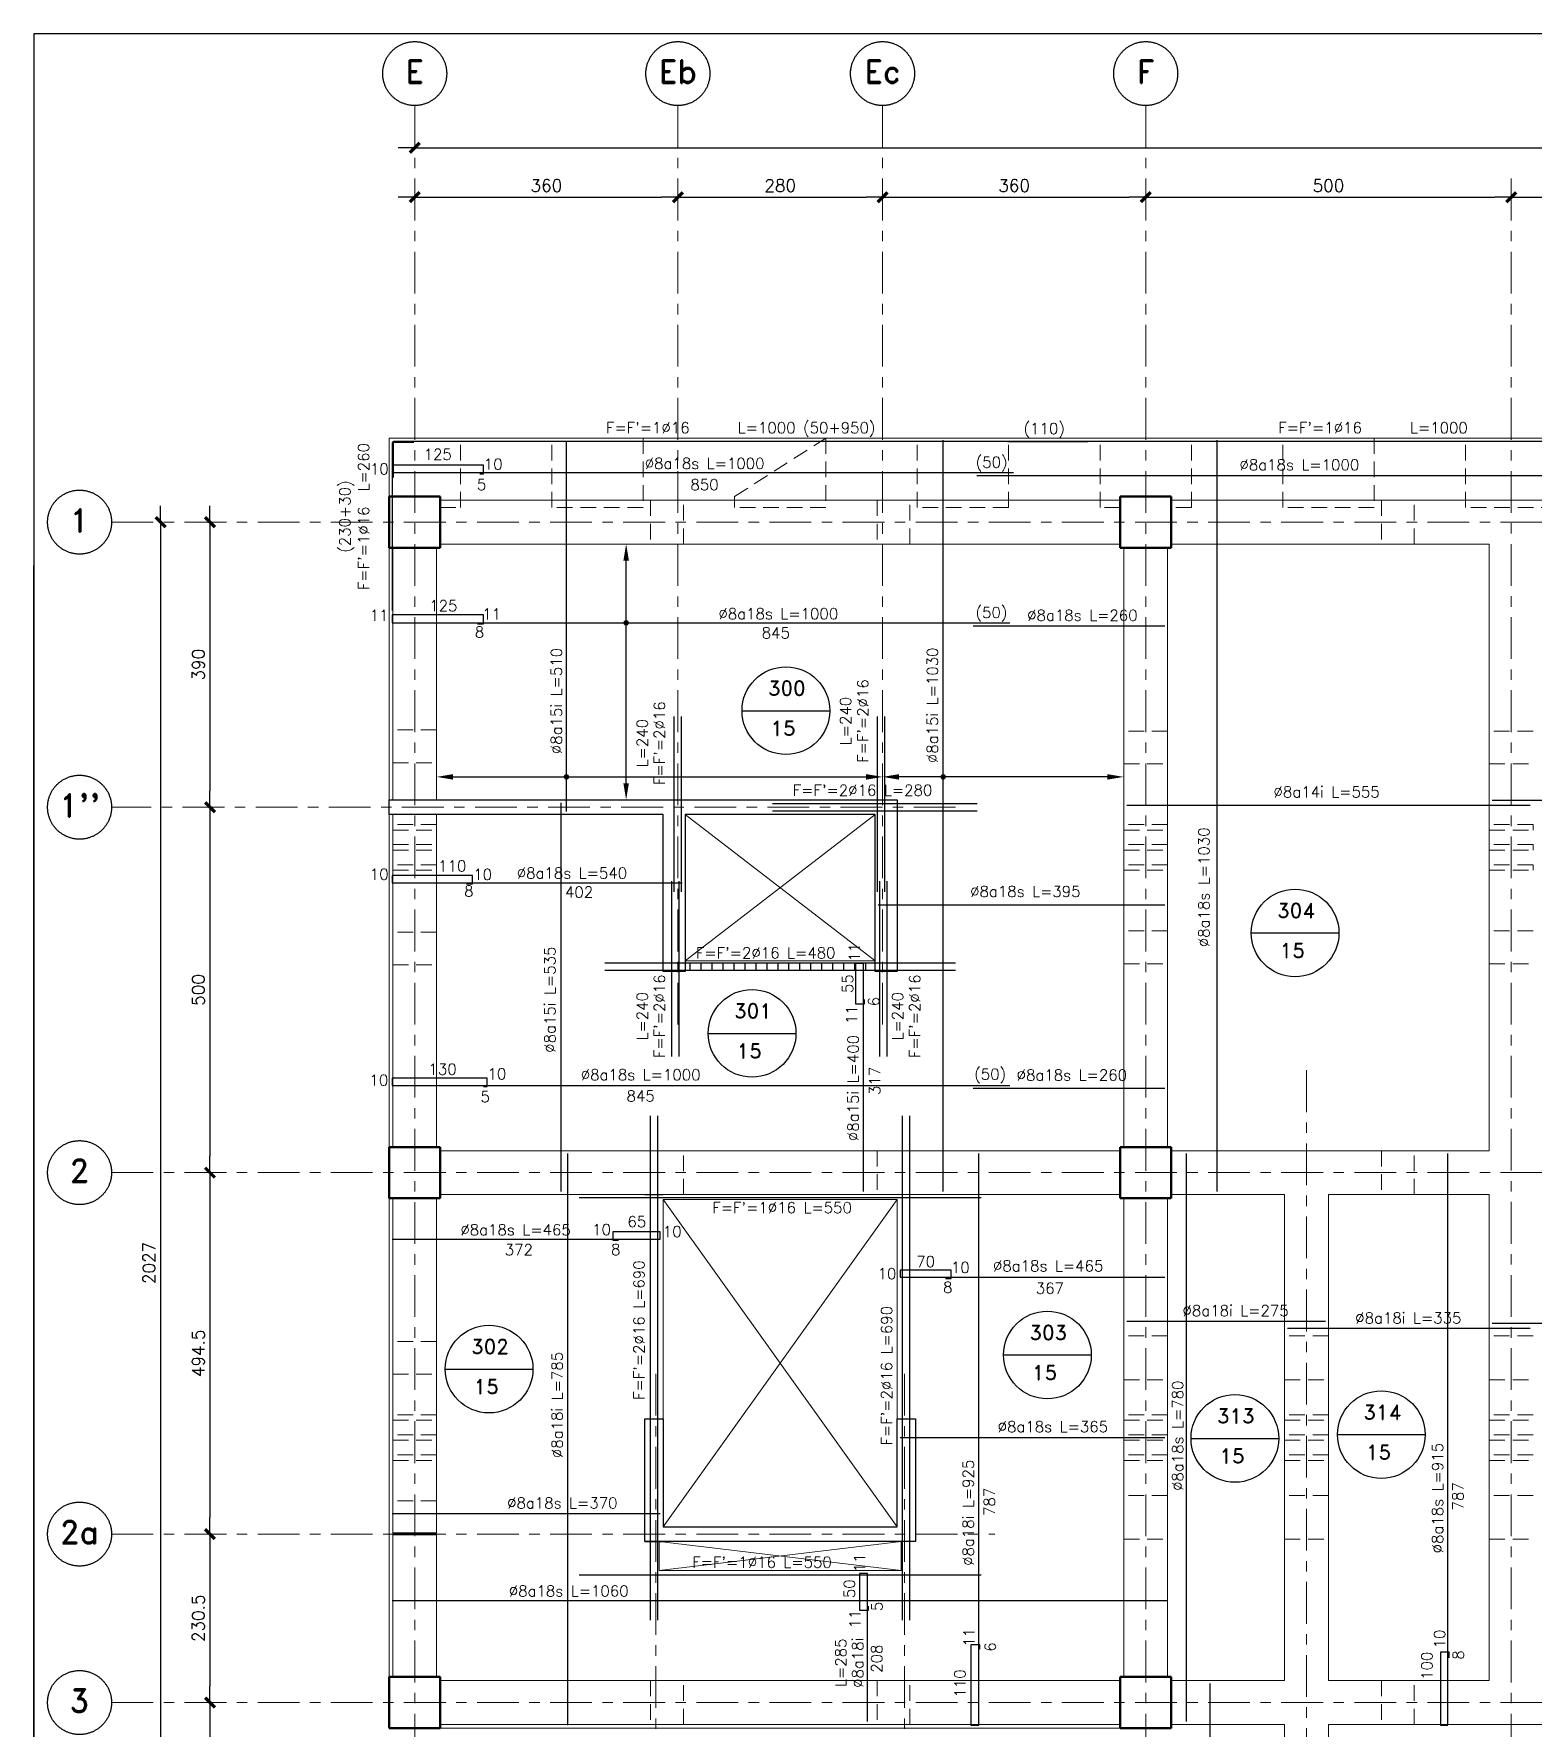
# Model space of a CAD drawing. Extents: x -4 to 6083, y -4 to 8624.
# Drawn here: x 0 to 2051, y 6299 to 8618 of the extents above; entities that cross this region are included whole.
import ezdxf
from ezdxf.enums import TextEntityAlignment as Align
from ezdxf.xclip import XClip

# ---------------------------------------------------------------- set-up
doc = ezdxf.new("R2010")
doc.units = 0
doc.header["$LTSCALE"] = 45
doc.header["$MEASUREMENT"] = 0
doc.header["$XCLIPFRAME"] = 0
doc.linetypes.add('2017_67-102$0$Grid Line', pattern=[2.2225, 1.27, -0.3175, 0.3175, -0.3175])
doc.linetypes.add('2017_67-102$0$RLE-PROYECCION', pattern=[0.71438, 0.47625, -0.23813])
doc.layers.get('0').update_dxf_attribs({"linetype": 'CONTINUOUS'})
for name, color, linetype, lineweight in [('2017_67-102$0$A-DETL-HLIN', 3, 'CONTINUOUS', 70), ('2017_67-102$0$RLE-EJE', 3, 'CONTINUOUS', 25), ('2017_67-102$0$RLE-EJES', 1, '2017_67-102$0$Grid Line', 9), ('2017_67-102$0$RLE-LOSA', 3, 'CONTINUOUS', 15), ('2017_67-102$0$RLE-MURO', 3, 'CONTINUOUS', 25), ('2017_67-102$0$RLE-PILAR', 3, 'CONTINUOUS', 50), ('2017_67-102$0$RLE-PROYECCION', 2, '2017_67-102$0$RLE-PROYECCION', 15), ('2017_67-102$0$RLE-VANOS', 1, 'CONTINUOUS', 15), ('2017_67-102$0$RLE-VIGA', 3, 'CONTINUOUS', 15)]:
    doc.layers.add(name, color=color, linetype=linetype, lineweight=lineweight)
for name, color, linetype in [('2017_67-102$0$RLA-COTAS', 2, 'CONTINUOUS'), ('fe', 7, 'CONTINUOUS'), ('RLA-FORMATO', 7, 'CONTINUOUS'), ('RLA-LOSAS', 3, 'CONTINUOUS'), ('TEXTOS-SM', 3, 'CONTINUOUS'), ('TEXTOS50A', 3, 'CONTINUOUS')]:
    doc.layers.add(name, color=color, linetype=linetype)
doc.styles.add('2017_67-102$0$ROMAND', font='romand', dxfattribs={"height": 31.5})
doc.styles.add('2017_67-102$0$ROMANS', font='ROMANS.shx', dxfattribs={"height": 16.875})
doc.styles.add('ROMAND', font='romand', dxfattribs={"height": 31.5})
doc.styles.add('ROMANS0', font='romans.shx')
doc.dimstyles.new('2017_67-102$0$ING-75', dxfattribs={"dimscale": 75, "dimtxt": 0.27, "dimasz": 0.3, "dimexe": 0, "dimexo": 0, "dimgap": 0.1, "dimtad": 1, "dimdec": 1, "dimzin": 12, "dimdsep": 46, "dimtxsty": '2017_67-102$0$ROMANS', "dimblk": '2017_67-102$0$TICK1', "dimblk1": '2017_67-102$0$TICK1', "dimblk2": '2017_67-102$0$TICK1', "dimcen": 0.09, "dimclrd": 2, "dimclre": 1, "dimclrt": 3, "dimadec": 0, "dimazin": 0, "dimtfac": 1, "dimtdec": 0, "dimtix": 1, "dimtmove": 2, "dimatfit": 3, "dimldrblk": '2017_67-102$0$TICK1', "dimfxl": 0, "dimfxlon": 1, "dimtolj": 1, "dimtzin": 0, "dimarcsym": 0})

# ---------------------------------------------------------------- blocks, each defined once
blk = doc.blocks.new('2017_67-102$0$TICK1')
at = {"color": 2}
for points in [[(0, 0), (-1, 0)], [(0, 0), (1, 0)]]:
    blk.add_lwpolyline(points, dxfattribs=at)
at = {"color": 2, "const_width": 0.2}
blk.add_lwpolyline([(-0.3, -0.3), (0.3, 0.3)], dxfattribs=at)
blk = doc.blocks.new('*D76')
at = {"layer": '2017_67-102$0$RLA-COTAS', "color": 2, "lineweight": -2, "transparency": 16777216}
blk.add_line((557.5, 4772.5), (5512.5, 4772.5), dxfattribs=at)
at = {"layer": '2017_67-102$0$RLA-COTAS', "color": 2, "lineweight": -2, "transparency": 16777216, "xscale": 22.5, "yscale": 22.5, "zscale": 22.5, "rotation": 180}
blk.add_blockref('2017_67-102$0$TICK1', (535, 4772.5), dxfattribs=at)
at = {"layer": '2017_67-102$0$RLA-COTAS', "color": 2, "lineweight": -2, "transparency": 16777216, "xscale": 22.5, "yscale": 22.5, "zscale": 22.5}
blk.add_blockref('2017_67-102$0$TICK1', (5535, 4772.5), dxfattribs=at)
at = {"layer": '2017_67-102$0$RLA-COTAS', "color": 3, "transparency": 16777216, "insert": (3035, 4788.4), "char_height": 16.88, "attachment_point": 5, "style": '2017_67-102$0$ROMANS'}
blk.add_mtext('\\A1;5000', dxfattribs=at)
blk = doc.blocks.new('*D77')
at = {"layer": '2017_67-102$0$RLA-COTAS', "color": 2, "lineweight": -2, "transparency": 16777216}
blk.add_line((557.5, 4705), (872.5, 4705), dxfattribs=at)
at = {"layer": '2017_67-102$0$RLA-COTAS', "color": 2, "lineweight": -2, "transparency": 16777216, "xscale": 22.5, "yscale": 22.5, "zscale": 22.5, "rotation": 180}
blk.add_blockref('2017_67-102$0$TICK1', (535, 4705), dxfattribs=at)
at = {"layer": '2017_67-102$0$RLA-COTAS', "color": 2, "lineweight": -2, "transparency": 16777216, "xscale": 22.5, "yscale": 22.5, "zscale": 22.5}
blk.add_blockref('2017_67-102$0$TICK1', (895, 4705), dxfattribs=at)
at = {"layer": '2017_67-102$0$RLA-COTAS', "color": 3, "transparency": 16777216, "insert": (715, 4720.9), "char_height": 16.88, "attachment_point": 5, "style": '2017_67-102$0$ROMANS'}
blk.add_mtext('\\A1;360', dxfattribs=at)
blk = doc.blocks.new('*D78')
at = {"layer": '2017_67-102$0$RLA-COTAS', "color": 2, "lineweight": -2, "transparency": 16777216}
blk.add_line((917.5, 4705), (1152.5, 4705), dxfattribs=at)
at = {"layer": '2017_67-102$0$RLA-COTAS', "color": 2, "lineweight": -2, "transparency": 16777216, "xscale": 22.5, "yscale": 22.5, "zscale": 22.5, "rotation": 180}
blk.add_blockref('2017_67-102$0$TICK1', (895, 4705), dxfattribs=at)
at = {"layer": '2017_67-102$0$RLA-COTAS', "color": 2, "lineweight": -2, "transparency": 16777216, "xscale": 22.5, "yscale": 22.5, "zscale": 22.5}
blk.add_blockref('2017_67-102$0$TICK1', (1175, 4705), dxfattribs=at)
at = {"layer": '2017_67-102$0$RLA-COTAS', "color": 3, "transparency": 16777216, "insert": (1035, 4720.9), "char_height": 16.88, "attachment_point": 5, "style": '2017_67-102$0$ROMANS'}
blk.add_mtext('\\A1;280', dxfattribs=at)
blk = doc.blocks.new('*D79')
at = {"layer": '2017_67-102$0$RLA-COTAS', "color": 2, "lineweight": -2, "transparency": 16777216}
blk.add_line((1197.5, 4705), (1512.5, 4705), dxfattribs=at)
at = {"layer": '2017_67-102$0$RLA-COTAS', "color": 2, "lineweight": -2, "transparency": 16777216, "xscale": 22.5, "yscale": 22.5, "zscale": 22.5, "rotation": 180}
blk.add_blockref('2017_67-102$0$TICK1', (1175, 4705), dxfattribs=at)
at = {"layer": '2017_67-102$0$RLA-COTAS', "color": 2, "lineweight": -2, "transparency": 16777216, "xscale": 22.5, "yscale": 22.5, "zscale": 22.5}
blk.add_blockref('2017_67-102$0$TICK1', (1535, 4705), dxfattribs=at)
at = {"layer": '2017_67-102$0$RLA-COTAS', "color": 3, "transparency": 16777216, "insert": (1355, 4720.9), "char_height": 16.88, "attachment_point": 5, "style": '2017_67-102$0$ROMANS'}
blk.add_mtext('\\A1;360', dxfattribs=at)
blk = doc.blocks.new('*D80')
at = {"layer": '2017_67-102$0$RLA-COTAS', "color": 2, "lineweight": -2, "transparency": 16777216}
blk.add_line((1557.5, 4705), (2012.5, 4705), dxfattribs=at)
at = {"layer": '2017_67-102$0$RLA-COTAS', "color": 2, "lineweight": -2, "transparency": 16777216, "xscale": 22.5, "yscale": 22.5, "zscale": 22.5, "rotation": 180}
blk.add_blockref('2017_67-102$0$TICK1', (1535, 4705), dxfattribs=at)
at = {"layer": '2017_67-102$0$RLA-COTAS', "color": 2, "lineweight": -2, "transparency": 16777216, "xscale": 22.5, "yscale": 22.5, "zscale": 22.5}
blk.add_blockref('2017_67-102$0$TICK1', (2035, 4705), dxfattribs=at)
at = {"layer": '2017_67-102$0$RLA-COTAS', "color": 3, "transparency": 16777216, "insert": (1785, 4720.9), "char_height": 16.88, "attachment_point": 5, "style": '2017_67-102$0$ROMANS'}
blk.add_mtext('\\A1;500', dxfattribs=at)
blk = doc.blocks.new('*D81')
at = {"layer": '2017_67-102$0$RLA-COTAS', "color": 2, "lineweight": -2, "transparency": 16777216}
blk.add_line((2057.5, 4705), (2512.5, 4705), dxfattribs=at)
at = {"layer": '2017_67-102$0$RLA-COTAS', "color": 2, "lineweight": -2, "transparency": 16777216, "xscale": 22.5, "yscale": 22.5, "zscale": 22.5, "rotation": 180}
blk.add_blockref('2017_67-102$0$TICK1', (2035, 4705), dxfattribs=at)
at = {"layer": '2017_67-102$0$RLA-COTAS', "color": 2, "lineweight": -2, "transparency": 16777216, "xscale": 22.5, "yscale": 22.5, "zscale": 22.5}
blk.add_blockref('2017_67-102$0$TICK1', (2535, 4705), dxfattribs=at)
at = {"layer": '2017_67-102$0$RLA-COTAS', "color": 3, "transparency": 16777216, "insert": (2285, 4720.9), "char_height": 16.88, "attachment_point": 5, "style": '2017_67-102$0$ROMANS'}
blk.add_mtext('\\A1;500', dxfattribs=at)
blk = doc.blocks.new('*D89')
at = {"layer": '2017_67-102$0$RLA-COTAS', "color": 2, "lineweight": -2, "transparency": 16777216}
blk.add_line((187.4, 4237.8), (187.4, 2255.8), dxfattribs=at)
at = {"layer": '2017_67-102$0$RLA-COTAS', "color": 2, "lineweight": -2, "transparency": 16777216, "xscale": 22.5, "yscale": 22.5, "zscale": 22.5}
for p, rotation in [((187.4, 4260.3), 90), ((187.4, 2233.3), 270)]:
    blk.add_blockref('2017_67-102$0$TICK1', p, dxfattribs=dict(at, rotation=rotation))
at = {"layer": '2017_67-102$0$RLA-COTAS', "color": 3, "transparency": 16777216, "insert": (171.5, 3246.8), "char_height": 16.88, "attachment_point": 5, "rotation": 90, "style": '2017_67-102$0$ROMANS'}
blk.add_mtext('\\A1;2027', dxfattribs=at)
blk = doc.blocks.new('*D90')
at = {"layer": '2017_67-102$0$RLA-COTAS', "color": 2, "lineweight": -2, "transparency": 16777216}
blk.add_line((254.9, 4237.8), (254.9, 3892.8), dxfattribs=at)
at = {"layer": '2017_67-102$0$RLA-COTAS', "color": 2, "lineweight": -2, "transparency": 16777216, "xscale": 22.5, "yscale": 22.5, "zscale": 22.5}
for p, rotation in [((254.9, 4260.3), 90), ((254.9, 3870.3), 270)]:
    blk.add_blockref('2017_67-102$0$TICK1', p, dxfattribs=dict(at, rotation=rotation))
at = {"layer": '2017_67-102$0$RLA-COTAS', "color": 3, "transparency": 16777216, "insert": (239, 4065.3), "char_height": 16.88, "attachment_point": 5, "rotation": 90, "style": '2017_67-102$0$ROMANS'}
blk.add_mtext('\\A1;390', dxfattribs=at)
blk = doc.blocks.new('*D91')
at = {"layer": '2017_67-102$0$RLA-COTAS', "color": 2, "lineweight": -2, "transparency": 16777216}
blk.add_line((254.9, 3847.8), (254.9, 3392.8), dxfattribs=at)
at = {"layer": '2017_67-102$0$RLA-COTAS', "color": 2, "lineweight": -2, "transparency": 16777216, "xscale": 22.5, "yscale": 22.5, "zscale": 22.5}
for p, rotation in [((254.9, 3870.3), 90), ((254.9, 3370.3), 270)]:
    blk.add_blockref('2017_67-102$0$TICK1', p, dxfattribs=dict(at, rotation=rotation))
at = {"layer": '2017_67-102$0$RLA-COTAS', "color": 3, "transparency": 16777216, "insert": (239, 3620.3), "char_height": 16.88, "attachment_point": 5, "rotation": 90, "style": '2017_67-102$0$ROMANS'}
blk.add_mtext('\\A1;500', dxfattribs=at)
blk = doc.blocks.new('*D92')
at = {"layer": '2017_67-102$0$RLA-COTAS', "color": 2, "lineweight": -2, "transparency": 16777216}
blk.add_line((254.9, 3347.8), (254.9, 2898.3), dxfattribs=at)
at = {"layer": '2017_67-102$0$RLA-COTAS', "color": 2, "lineweight": -2, "transparency": 16777216, "xscale": 22.5, "yscale": 22.5, "zscale": 22.5}
for p, rotation in [((254.9, 3370.3), 90), ((254.9, 2875.8), 270)]:
    blk.add_blockref('2017_67-102$0$TICK1', p, dxfattribs=dict(at, rotation=rotation))
at = {"layer": '2017_67-102$0$RLA-COTAS', "color": 3, "transparency": 16777216, "insert": (239, 3123.1), "char_height": 16.88, "attachment_point": 5, "rotation": 90, "style": '2017_67-102$0$ROMANS'}
blk.add_mtext('\\A1;494.5', dxfattribs=at)
blk = doc.blocks.new('*D93')
at = {"layer": '2017_67-102$0$RLA-COTAS', "color": 2, "lineweight": -2, "transparency": 16777216}
blk.add_line((254.9, 2853.3), (254.9, 2667.8), dxfattribs=at)
at = {"layer": '2017_67-102$0$RLA-COTAS', "color": 2, "lineweight": -2, "transparency": 16777216, "xscale": 22.5, "yscale": 22.5, "zscale": 22.5}
for p, rotation in [((254.9, 2875.8), 90), ((254.9, 2645.3), 270)]:
    blk.add_blockref('2017_67-102$0$TICK1', p, dxfattribs=dict(at, rotation=rotation))
at = {"layer": '2017_67-102$0$RLA-COTAS', "color": 3, "transparency": 16777216, "insert": (239, 2760.6), "char_height": 16.88, "attachment_point": 5, "rotation": 90, "style": '2017_67-102$0$ROMANS'}
blk.add_mtext('\\A1;230.5', dxfattribs=at)
blk = doc.blocks.new('*D94')
at = {"layer": '2017_67-102$0$RLA-COTAS', "color": 2, "lineweight": -2, "transparency": 16777216}
blk.add_line((254.9, 2622.8), (254.9, 2421.8), dxfattribs=at)
at = {"layer": '2017_67-102$0$RLA-COTAS', "color": 2, "lineweight": -2, "transparency": 16777216, "xscale": 22.5, "yscale": 22.5, "zscale": 22.5}
for p, rotation in [((254.9, 2645.3), 90), ((254.9, 2399.3), 270)]:
    blk.add_blockref('2017_67-102$0$TICK1', p, dxfattribs=dict(at, rotation=rotation))
at = {"layer": '2017_67-102$0$RLA-COTAS', "color": 3, "transparency": 16777216, "insert": (239, 2522.3), "char_height": 16.88, "attachment_point": 5, "rotation": 90, "style": '2017_67-102$0$ROMANS'}
blk.add_mtext('\\A1;246', dxfattribs=at)
blk = doc.blocks.new('2017_67-102')
at = {"layer": '2017_67-102$0$A-DETL-HLIN'}
blk.add_line((504.97, 2876.17), (564.97, 2876.17), dxfattribs=at)
at = {"layer": '2017_67-102$0$RLE-EJE'}
for centre in [(534.97, 4874.08), (894.97, 4874.08), (1174.97, 4874.08), (1534.97, 4874.08), (76.48, 4260.35), (76.48, 3870.33), (76.48, 3370.35), (76.48, 2875.83), (76.48, 2645.33)]:
    blk.add_circle(centre, 43.75, dxfattribs=at)
at = {"layer": '2017_67-102$0$RLE-EJES'}
for p, q in [((534.97, 4830.33), (534.97, 1748.33)), ((894.97, 4830.33), (894.97, 3563.49)), ((1174.97, 4830.33), (1174.97, 3563.49)), ((1534.97, 4830.33), (1534.97, 1748.33)), ((2034.97, 4730.35), (2034.97, 1860.35)), ((120.23, 4260.35), (5959.23, 4260.35)), ((1274.75, 3870.33), (120.23, 3870.33)), ((1754.97, 3510.35), (1754.97, 1860.35)), ((120.23, 3370.35), (5959.23, 3370.35)), ((864.97, 3095.08), (864.97, 1748.33)), ((1204.97, 3095.08), (1204.97, 1748.33)), ((120.23, 2875.83), (1328.78, 2875.83)), ((120.23, 2645.33), (5959.23, 2645.33))]:
    blk.add_line(p, q, dxfattribs=at)
at = {"layer": '2017_67-102$0$RLE-LOSA'}
for p, q in [((499.97, 4375.33), (5064.97, 4375.33)), ((499.97, 4295.35), (499.97, 4375.33)), ((499.97, 3880.33), (499.97, 4225.35)), ((499.97, 3405.35), (499.97, 3860.33)), ((904.97, 3660.3), (1164.97, 3660.3)), ((499.97, 2680.33), (499.97, 3335.35)), ((1194.97, 3333.71), (874.97, 3333.71)), ((874.97, 3333.71), (874.97, 3033.71)), ((1194.97, 3033.71), (1194.97, 3333.71)), ((1499.97, 2610.33), (569.97, 2610.33))]:
    blk.add_line(p, q, dxfattribs=at)
blk.add_lwpolyline([(869.47, 2865.83), (1200.47, 2865.83), (1200.47, 2825.88), (869.47, 2825.88)], close=True, dxfattribs=at)
at = {"layer": '2017_67-102$0$RLE-MURO'}
for p, q in [((499.97, 3880.33), (1194.97, 3880.33)), ((499.97, 3860.33), (499.97, 3880.33)), ((1194.97, 3880.33), (1194.97, 3645.33)), ((874.97, 3860.33), (499.97, 3860.33)), ((874.97, 3645.33), (874.97, 3860.33)), ((904.97, 3860.33), (904.97, 3645.33)), ((1164.97, 3860.33), (904.97, 3860.33)), ((1164.97, 3645.33), (1164.97, 3860.33)), ((904.97, 3645.33), (874.97, 3645.33)), ((1194.97, 3645.33), (1164.97, 3645.33)), ((849.97, 2865.83), (849.97, 3033.71)), ((849.97, 3033.71), (874.97, 3033.71)), ((874.97, 3033.71), (874.97, 2885.83)), ((1194.97, 2885.83), (1194.97, 3033.71)), ((1194.97, 3033.71), (1219.97, 3033.71)), ((1219.97, 3033.71), (1219.97, 2865.83)), ((874.97, 2885.83), (1194.97, 2885.83)), ((1219.97, 2865.83), (849.97, 2865.83))]:
    blk.add_line(p, q, dxfattribs=at)
at = {"layer": '2017_67-102$0$RLE-PILAR'}
for p, q in [((499.97, 4295.35), (569.97, 4295.35)), ((499.97, 4225.35), (499.97, 4295.35)), ((569.97, 4295.35), (569.97, 4225.35)), ((1499.97, 4295.35), (1569.97, 4295.35)), ((1499.97, 4225.35), (1499.97, 4295.35)), ((1569.97, 4295.35), (1569.97, 4225.35)), ((569.97, 4225.35), (499.97, 4225.35)), ((1569.97, 4225.35), (1499.97, 4225.35)), ((499.97, 3405.35), (569.97, 3405.35)), ((499.97, 3335.35), (499.97, 3405.35)), ((569.97, 3405.35), (569.97, 3335.35)), ((1499.97, 3405.35), (1569.97, 3405.35)), ((1499.97, 3335.35), (1499.97, 3405.35)), ((1569.97, 3405.35), (1569.97, 3335.35)), ((569.97, 3335.35), (499.97, 3335.35)), ((1569.97, 3335.35), (1499.97, 3335.35)), ((499.97, 2680.33), (569.97, 2680.33)), ((499.97, 2610.33), (499.97, 2680.33)), ((569.97, 2680.33), (569.97, 2610.33)), ((1499.97, 2680.33), (1569.97, 2680.33)), ((1499.97, 2610.33), (1499.97, 2680.33)), ((1569.97, 2680.33), (1569.97, 2610.33)), ((569.97, 2610.33), (499.97, 2610.33)), ((1569.97, 2610.33), (1499.97, 2610.33))]:
    blk.add_line(p, q, dxfattribs=at)
at = {"layer": '2017_67-102$0$RLE-PROYECCION'}
for p, q in [((1222.47, 4280.32), (1222.47, 4375.32)), ((1347.47, 4280.32), (1347.47, 4375.32)), ((1472.47, 4280.32), (1472.47, 4375.32)), ((1597.47, 4280.32), (1597.47, 4375.32)), ((1972.47, 4280.32), (1972.47, 4375.32)), ((857.47, 4290.35), (857.47, 4230.35)), ((902.47, 4230.35), (902.47, 4290.35)), ((1167.47, 4290.35), (1167.47, 4230.35)), ((1212.47, 4230.35), (1212.47, 4290.35)), ((1857.47, 4290.35), (1857.47, 4230.35)), ((1902.47, 4230.35), (1902.47, 4290.35)), ((1347.47, 4280.32), (1222.47, 4280.32)), ((1500.12, 4280.32), (1472.47, 4280.32)), ((1597.47, 4280.32), (1569.97, 4280.32)), ((2097.47, 4280.32), (1972.47, 4280.32)), ((564.97, 3976.18), (504.97, 3976.18)), ((1564.97, 3974.51), (1504.97, 3974.51)), ((2064.97, 3974.51), (2004.97, 3974.51)), ((504.97, 3931.18), (564.97, 3931.18)), ((1504.97, 3929.51), (1564.97, 3929.51)), ((2004.97, 3929.51), (2064.97, 3929.51)), ((564.97, 3846.6), (504.97, 3846.6)), ((504.97, 3839.1), (564.97, 3839.1)), ((1564.97, 3846.6), (1504.97, 3846.6)), ((1504.97, 3839.1), (1564.97, 3839.1)), ((2064.97, 3846.6), (2004.97, 3846.6)), ((2004.97, 3846.6), (2004.97, 3839.1)), ((2004.97, 3839.1), (2064.97, 3839.1)), ((2064.97, 3839.1), (2064.97, 3846.6)), ((504.97, 3819.1), (564.97, 3819.1)), ((504.97, 3811.6), (564.97, 3811.6)), ((1564.97, 3819.1), (1504.97, 3819.1)), ((1504.97, 3811.6), (1564.97, 3811.6)), ((2064.97, 3819.1), (2004.97, 3819.1)), ((2004.97, 3819.1), (2004.97, 3811.6)), ((2004.97, 3811.6), (2064.97, 3811.6)), ((2064.97, 3811.6), (2064.97, 3819.1)), ((564.97, 3791.6), (504.97, 3791.6)), ((504.97, 3791.6), (504.97, 3784.1)), ((504.97, 3784.1), (564.97, 3784.1)), ((564.97, 3784.1), (564.97, 3791.6)), ((1564.97, 3791.6), (1504.97, 3791.6)), ((1504.97, 3784.1), (1564.97, 3784.1)), ((2064.97, 3791.6), (2004.97, 3791.6)), ((2004.97, 3791.6), (2004.97, 3784.1)), ((2004.97, 3784.1), (2064.97, 3784.1)), ((2064.97, 3784.1), (2064.97, 3791.6)), ((564.97, 3699.51), (504.97, 3699.51)), ((1564.97, 3701.18), (1504.97, 3701.18)), ((2064.97, 3701.18), (2004.97, 3701.18)), ((504.97, 3654.51), (564.97, 3654.51)), ((1504.97, 3656.18), (1564.97, 3656.18)), ((2004.97, 3656.18), (2064.97, 3656.18)), ((857.47, 3400.35), (857.47, 3340.35)), ((902.47, 3340.35), (902.47, 3400.35)), ((1167.47, 3400.35), (1167.47, 3340.35)), ((1212.47, 3340.35), (1212.47, 3400.35)), ((1857.47, 3400.35), (1857.47, 3340.35)), ((1902.47, 3340.35), (1902.47, 3400.35)), ((564.97, 3139.51), (504.97, 3139.51)), ((1564.97, 3147.01), (1504.97, 3147.01)), ((1784.97, 3147.01), (1724.97, 3147.01)), ((2064.97, 3147.01), (2004.97, 3147.01)), ((504.97, 3094.51), (564.97, 3094.51)), ((1504.97, 3087.01), (1564.97, 3087.01)), ((1724.97, 3087.01), (1784.97, 3087.01)), ((2004.97, 3087.01), (2064.97, 3087.01)), ((564.97, 3039.09), (504.97, 3039.09)), ((1564.97, 3039.09), (1504.97, 3039.09)), ((1784.97, 3039.09), (1724.97, 3039.09)), ((2064.97, 3039.09), (2004.97, 3039.09)), ((504.97, 3031.59), (564.97, 3031.59)), ((1504.97, 3031.59), (1564.97, 3031.59)), ((1724.97, 3031.59), (1784.97, 3031.59)), ((2004.97, 3031.59), (2064.97, 3031.59)), ((564.97, 3011.59), (504.97, 3011.59)), ((504.97, 3004.09), (564.97, 3004.09)), ((1564.97, 3011.59), (1504.97, 3011.59)), ((1504.97, 3004.09), (1564.97, 3004.09)), ((1784.97, 3011.59), (1724.97, 3011.59)), ((1724.97, 3004.09), (1784.97, 3004.09)), ((2064.97, 3011.59), (2004.97, 3011.59)), ((2004.97, 3004.09), (2064.97, 3004.09)), ((564.97, 2984.09), (504.97, 2984.09)), ((504.97, 2976.59), (564.97, 2976.59)), ((1564.97, 2984.09), (1504.97, 2984.09)), ((1504.97, 2976.59), (1564.97, 2976.59)), ((1784.97, 2984.09), (1724.97, 2984.09)), ((1724.97, 2976.59), (1784.97, 2976.59)), ((2064.97, 2984.09), (2004.97, 2984.09)), ((2004.97, 2976.59), (2064.97, 2976.59)), ((564.97, 2921.17), (504.97, 2921.17)), ((1564.97, 2928.67), (1504.97, 2928.67)), ((1784.97, 2928.67), (1724.97, 2928.67)), ((2064.97, 2928.67), (2004.97, 2928.67)), ((1504.97, 2868.67), (1564.97, 2868.67)), ((1724.97, 2868.67), (1784.97, 2868.67)), ((2004.97, 2868.67), (2064.97, 2868.67)), ((857.47, 2675.35), (857.47, 2615.35)), ((902.47, 2615.35), (902.47, 2675.35)), ((1167.47, 2675.35), (1167.47, 2615.35)), ((1212.47, 2615.35), (1212.47, 2675.35)), ((1857.47, 2675.35), (1857.47, 2615.35)), ((1902.47, 2615.35), (1902.47, 2675.35))]:
    blk.add_line(p, q, dxfattribs=at)
blk.add_lwpolyline([(569.97, 4280.33), (597.47, 4280.33), (597.47, 4375.33)], dxfattribs=at)
for points in [[(722.47, 4375.33), (847.47, 4375.33), (847.47, 4280.33), (722.47, 4280.33)], [(972.47, 4295.33), (1097.46, 4375.33), (1097.46, 4280.33), (972.47, 4280.33)], [(1722.47, 4375.34), (1847.47, 4375.34), (1847.47, 4280.33), (1722.47, 4280.33)]]:
    blk.add_lwpolyline(points, close=True, dxfattribs=at)
at = {"layer": '2017_67-102$0$RLE-VANOS'}
for p, q in [((904.97, 3660.3), (1164.97, 3860.33)), ((904.97, 3860.33), (1164.97, 3660.3)), ((904.97, 3660.3), (1164.97, 3860.33)), ((904.97, 3860.33), (1164.97, 3660.3)), ((874.97, 3333.71), (1194.97, 2885.83)), ((874.97, 2885.83), (1194.97, 3333.71)), ((874.97, 2885.83), (1194.97, 3333.71)), ((874.97, 3333.71), (1194.97, 2885.83)), ((869.47, 2865.83), (1200.47, 2825.88)), ((869.47, 2825.88), (1200.47, 2865.83))]:
    blk.add_line(p, q, dxfattribs=at)
at = {"layer": '2017_67-102$0$RLE-VIGA'}
for p, q in [((569.97, 4290.35), (1499.97, 4290.35)), ((1569.97, 4290.35), (2499.97, 4290.35)), ((504.97, 4225.35), (504.97, 3880.33)), ((564.97, 4225.35), (564.97, 3880.33)), ((569.97, 4230.35), (1499.97, 4230.35)), ((1504.97, 4225.35), (1504.97, 3405.35)), ((1564.97, 4225.35), (1564.97, 3405.35)), ((1569.97, 4230.35), (2004.97, 4230.35)), ((2004.97, 4230.35), (2004.97, 3400.35)), ((504.97, 3860.33), (504.97, 3405.35)), ((564.97, 3860.33), (564.97, 3405.35)), ((569.97, 3400.35), (1499.97, 3400.35)), ((1569.97, 3400.35), (2004.97, 3400.35)), ((569.97, 3340.35), (1499.97, 3340.35)), ((1569.97, 3340.35), (1724.97, 3340.35)), ((1724.97, 3340.35), (1724.97, 2675.35)), ((1784.97, 3340.35), (2004.97, 3340.35)), ((1784.97, 3340.35), (1784.97, 2675.35)), ((2004.97, 3340.35), (2004.97, 2675.35)), ((504.97, 3335.35), (504.97, 2680.33)), ((564.97, 3335.35), (564.97, 2680.33)), ((1504.97, 3335.35), (1504.97, 2680.33)), ((1564.97, 3335.35), (1564.97, 2680.33)), ((569.97, 2675.35), (1499.97, 2675.35)), ((1569.97, 2675.35), (1724.97, 2675.35)), ((1784.97, 2675.35), (2004.97, 2675.35)), ((569.97, 2615.35), (1499.97, 2615.35)), ((1569.97, 2615.35), (1724.97, 2615.35)), ((1724.97, 2615.35), (1724.97, 2414.35)), ((1784.97, 2615.35), (2499.97, 2615.35)), ((1784.97, 2615.35), (1784.97, 2414.35))]:
    blk.add_line(p, q, dxfattribs=at)
at = {"layer": '2017_67-102$0$RLE-EJE', "color": 5, "char_height": 31.25, "width": 1, "attachment_point": 2, "line_spacing_factor": 0.941778, "style": '2017_67-102$0$ROMAND'}
for s, insert in [('E', (534.98, 4892.4)), ('Eb', (894.98, 4892.4)), ('Ec', (1174.98, 4892.4)), ('F', (1534.98, 4892.4)), ('1', (76.29, 4278.48)), ("1''", (76.68, 3888.44)), ('2', (76.29, 3388.48)), ('2a', (76.29, 2893.96)), ('3', (76.29, 2663.46))]:
    blk.add_mtext(s, dxfattribs=dict(at, insert=insert))
at = {"layer": '2017_67-102$0$RLA-COTAS'}
for base, p1, p2, picture, middle in [((5534.97, 4772.47), (534.97, 4779.97), (5534.97, 4779.97), '*D76', (3034.97, 4788.41)), ((894.97, 4704.97), (534.97, 4712.47), (894.97, 4712.47), '*D77', (714.97, 4720.91)), ((1174.97, 4704.97), (894.97, 4712.47), (1174.97, 4712.47), '*D78', (1034.97, 4720.91)), ((1534.97, 4704.97), (1174.97, 4712.47), (1534.97, 4712.47), '*D79', (1354.97, 4720.91)), ((2034.97, 4704.97), (1534.97, 4712.47), (2034.97, 4712.47), '*D80', (1784.97, 4720.91)), ((2534.97, 4704.97), (2034.97, 4712.47), (2534.97, 4712.47), '*D81', (2284.97, 4720.91))]:
    dim = blk.add_linear_dim(base=base, p1=p1, p2=p2, dimstyle='2017_67-102$0$ING-75', override={"dimexe": 0, "dimexo": 0, "dimdec": 1, "dimfxl": 0, "dimfxlon": 1}, dxfattribs=at)
    dim.commit()
    dim.dimension.update_dxf_attribs({"geometry": picture, "text_midpoint": middle})
for base, p1, p2, picture, middle in [((187.45, 2233.33), (194.95, 4260.35), (194.95, 2233.33), '*D89', (171.51, 3246.84)), ((254.95, 3870.33), (262.45, 4260.35), (262.45, 3870.33), '*D90', (239.01, 4065.34)), ((254.95, 3370.35), (262.45, 3870.33), (262.45, 3370.35), '*D91', (239.01, 3620.34)), ((254.95, 2875.83), (262.45, 3370.35), (262.45, 2875.83), '*D92', (239.01, 3123.09)), ((254.95, 2645.33), (262.45, 2875.83), (262.45, 2645.33), '*D93', (239.01, 2760.58)), ((254.95, 2399.35), (262.45, 2645.33), (262.45, 2399.35), '*D94', (239.01, 2522.34))]:
    dim = blk.add_linear_dim(base=base, p1=p1, p2=p2, angle=90, dimstyle='2017_67-102$0$ING-75', override={"dimexe": 0, "dimexo": 0, "dimdec": 1, "dimfxl": 0, "dimfxlon": 1}, dxfattribs=at)
    dim.commit()
    dim.dimension.update_dxf_attribs({"geometry": picture, "text_midpoint": middle})

msp = doc.modelspace()

# ---------------------------------------------------------------- linework, layer by layer
at = {"layer": 'fe', "color": 6}
msp.add_line((1441.98, 8059.47), (1331.98, 8059.47), dxfattribs=at)
at = {"layer": 'fe', "color": 1}
for p, q in [((897.98, 7336.62), (897.98, 7346.62)), ((912.98, 7336.62), (912.98, 7346.62)), ((927.98, 7336.62), (927.98, 7346.62)), ((942.98, 7336.62), (942.98, 7346.62)), ((957.98, 7336.62), (957.98, 7346.62)), ((972.98, 7336.62), (972.98, 7346.62)), ((987.98, 7336.62), (987.98, 7346.62)), ((1002.98, 7336.62), (1002.98, 7346.62)), ((1017.98, 7336.62), (1017.98, 7346.62)), ((1032.98, 7336.62), (1032.98, 7346.62)), ((1047.98, 7336.62), (1047.98, 7346.62)), ((1062.98, 7336.62), (1062.98, 7346.62)), ((1077.98, 7336.62), (1077.98, 7346.62)), ((1092.98, 7336.62), (1092.98, 7346.62)), ((1107.98, 7336.62), (1107.98, 7346.62)), ((1122.98, 7336.62), (1122.98, 7346.62)), ((1137.98, 7336.62), (1137.98, 7346.62))]:
    msp.add_line(p, q, dxfattribs=at)
at = {"layer": 'fe'}
for p, q in [((835.98, 7029.49), (860.98, 7029.49)), ((835.98, 6554.97), (860.98, 6554.97))]:
    msp.add_line(p, q, dxfattribs=at)
for points in [[(519.98, 8058.47), (489.98, 8058.47), (489.98, 7828.47)], [(491.98, 8010.47), (491.98, 8060.47), (1441.98, 8060.47)], [(728.53, 7553.47), (728.53, 8060.47)], [(1243.95, 7033.49), (1243.95, 8061.49)], [(1331.98, 8060.47), (2331.98, 8060.47)], [(1618.81, 7033.49), (1618.81, 8061.49)], [(609.98, 8015.78), (614.98, 8015.78), (614.98, 8027.28), (489.98, 8027.28), (489.98, 8017.28), (1339.98, 8017.28)], [(1289.98, 8013.28), (2289.98, 8013.28)], [(606.98, 7810.16), (614.98, 7810.16), (614.98, 7822.66), (489.98, 7822.66), (489.98, 7811.66), (1334.98, 7811.66)], [(1284.98, 7807.66), (1546.98, 7807.66)], [(875.46, 7683.47), (875.46, 7443.47)], [(885.46, 7683.47), (885.46, 7443.47)], [(1153.65, 7683.47), (1153.65, 7443.47)], [(1163.65, 7683.47), (1163.65, 7443.47)], [(720.7, 7565.47), (720.7, 7033.49)], [(1010.61, 7564.47), (1290.61, 7564.47)], [(1494.98, 7562.2), (2046.98, 7562.2)], [(1994.98, 7569.17), (2546.98, 7569.17)], [(1010.61, 7554.47), (1290.61, 7554.47)], [(591.98, 7454.42), (599.98, 7454.42), (599.98, 7465.92), (489.98, 7465.92), (489.98, 7455.92), (886.98, 7455.92)], [(872.46, 7458.47), (872.46, 7218.47)], [(882.46, 7458.47), (882.46, 7218.47)], [(1156.65, 7458.47), (1156.65, 7218.47)], [(1166.65, 7458.47), (1166.65, 7218.47)], [(1154.98, 7425.98), (1546.98, 7425.98)], [(780.98, 7346.62), (1260.98, 7346.62)], [(780.98, 7336.62), (1260.98, 7336.62)], [(1134.92, 7033.49), (1134.92, 7345.45), (1123.92, 7345.45), (1123.92, 7290.45), (1136.42, 7290.45), (1136.42, 7296.49)], [(614.98, 7177.32), (619.98, 7177.32), (619.98, 7188.82), (489.98, 7188.82), (489.98, 7178.82), (1334.98, 7178.82)], [(1284.98, 7174.82), (1546.98, 7174.82)], [(843.48, 6447.23), (843.48, 7137.23)], [(853.48, 6447.23), (853.48, 7137.23)], [(1188.48, 6447.23), (1188.48, 7137.23)], [(1198.48, 6447.23), (1198.48, 7137.23)], [(730.37, 6303.47), (730.37, 7085.49)], [(1294.07, 6407.49), (1294.07, 6413.47), (1281.57, 6413.47), (1281.57, 6303.47), (1292.57, 6303.47), (1292.57, 7085.49)], [(1576.39, 7085.49), (1576.39, 6308.49)], [(1935.98, 6395.49), (1935.98, 6403.47), (1924.48, 6403.47), (1924.48, 6303.47), (1934.48, 6303.47), (1934.48, 7085.49)], [(745.98, 7025.6), (1295.98, 7025.6)], [(489.98, 6968.48), (856.98, 6968.48), (856.98, 6978.48), (791.98, 6978.48), (791.98, 6966.98), (799.98, 6966.98)], [(1246.98, 6914.74), (1254.98, 6914.74), (1254.98, 6926.24), (1184.98, 6926.24), (1184.98, 6916.24), (1546.98, 6916.24)], [(1494.98, 6856.2), (1766.98, 6856.2)], [(1714.98, 6846.71), (2046.98, 6846.71)], [(1994.98, 6853.67), (2546.98, 6853.67)], [(1184.98, 6696.95), (1546.98, 6696.95)], [(856.98, 6592.83), (489.98, 6592.83)], [(745.98, 6509.17), (1295.98, 6509.17)], [(1140.31, 6308.49), (1140.31, 6511.02), (1129.31, 6511.02), (1129.31, 6461.02), (1141.81, 6461.02), (1141.81, 6466.49)], [(489.98, 6474.03), (1549.98, 6474.03)], [(1609.37, 6047.49), (1609.37, 6360.49)]]:
    msp.add_lwpolyline(points, dxfattribs=at)
at = {"layer": 'fe', "color": 1}
for points in [[(810.23, 7591.97), (810.23, 7896.99)], [(573.48, 7600.93), (1138.48, 7600.93)], [(1468.48, 7600.93), (1183.48, 7600.93)]]:
    msp.add_lwpolyline(points, dxfattribs=at)
at = {"layer": 'fe', "const_width": 3.75}
for points in [[(808.35, 7811.66, 1), (812.1, 7811.66, 1)], [(726.66, 7600.93, 1), (730.41, 7600.93, 1)], [(1242.07, 7600.93, 1), (1245.82, 7600.93, 1)]]:
    msp.add_lwpolyline(points, format="xyb", close=True, dxfattribs=at)
at = {"layer": 'fe', "color": 2}
for points in [[(806.48, 7896.99), (810.23, 7919.49), (813.98, 7896.99)], [(573.48, 7597.18), (550.98, 7600.93), (573.48, 7604.68)], [(1138.48, 7597.18), (1160.98, 7600.93), (1138.48, 7604.68)], [(1183.48, 7597.18), (1160.98, 7600.93), (1183.48, 7604.68)], [(1468.48, 7597.18), (1490.98, 7600.93), (1468.48, 7604.68)], [(806.48, 7591.97), (810.23, 7569.47), (813.98, 7591.97)]]:
    msp.add_solid(points, dxfattribs=at)
at = {"layer": 'RLA-FORMATO', "color": 6, "linetype": 'Continuous'}
for p, q in [((0, 8617.5), (0, 0)), ((6082.5, 8617.5), (0, 8617.5)), ((0, 0), (0, 7890))]:
    msp.add_line(p, q, dxfattribs=at)
at = {"layer": 'RLA-LOSAS'}
for p, q in [((968.75, 7691.5), (1088.75, 7691.5)), ((1665.35, 7387.39), (1785.35, 7387.39)), ((922.46, 7250.02), (1042.46, 7250.02)), ((1326.48, 6809.97), (1446.48, 6809.97)), ((562.69, 6790.67), (682.69, 6790.67)), ((1783.38, 6701.01), (1903.38, 6701.01)), ((1582.98, 6695.85), (1702.98, 6695.85))]:
    msp.add_line(p, q, dxfattribs=at)
for centre in [(1028.75, 7691.5), (1725.35, 7387.39), (982.46, 7250.02), (1386.48, 6809.97), (622.69, 6790.67), (1642.98, 6695.85), (1843.38, 6701.01)]:
    msp.add_circle(centre, 60, dxfattribs=at)

# ---------------------------------------------------------------- block references
ref = msp.add_blockref('2017_67-102', (-13.99, 3689.14))
XClip(ref).set_block_clipping_path([(14.5644953474, 2175.2416421417), (482.9385767728, 2175.2416421417), (482.9385767728, 1642.8616825938), (5714.4048609137, 1642.8616825938), (5714.4048609137, 2568.7180280071), (6062.0442981496, 2568.7180280071), (6062.0442981496, 4458.0592067316), (5609.5070128143, 4458.0592067316), (5609.5070128143, 4934.7500905469), (454.278328456, 4934.7500905469), (454.278328456, 4333.7263178248), (26.1491284296, 4333.7263178248), (26.1491284296, 2175.4181742035)])

# ---------------------------------------------------------------- texts
at = {"layer": 'fe', "color": 9, "style": 'ROMANS0'}
for s, p in [('(110)', (1382.2, 8070.01)), ('(50)', (1310.22, 8023.95)), ('(50)', (1309.98, 7818.33)), ('(50)', (1308.2, 7186.71))]:
    msp.add_text(s, height=15, rotation=360, dxfattribs=at).set_placement(p, align=Align.CENTER)
at = {"layer": 'RLA-LOSAS', "char_height": 20, "width": 1, "attachment_point": 2, "line_spacing_factor": 0.941778, "style": 'ROMAND'}
for s, insert in [('300', (1030.02, 7732.29)), ('15', (1024.89, 7677.55)), ('304', (1726.62, 7428.18)), ('15', (1721.5, 7373.44)), ('301', (983.73, 7290.81)), ('15', (978.61, 7236.07)), ('303', (1387.75, 6850.76)), ('302', (623.96, 6831.46)), ('15', (1382.63, 6796.02)), ('15', (618.84, 6776.72)), ('313', (1644.25, 6736.64)), ('314', (1844.65, 6741.8)), ('15', (1639.12, 6681.9)), ('15', (1839.52, 6687.06))]:
    msp.add_mtext(s, dxfattribs=dict(at, insert=insert))
at = {"layer": 'TEXTOS-SM', "style": 'ROMANS0'}
for s, rotation, p in [("F=F'=1%%c16     L=1000 (50+950)", 360, (966.98, 8071.14)), ("F=F'=1%%c16     L=1000", 360, (1831.98, 8071.14)), ("F=F'=1%%C16  L=260", 90.0002, (458.55, 7957.04)), ('%%C8a18s L=1000', 360, (917.59, 8022.26)), ('%%C8a18s L=1000', 360, (1731.18, 8020.39)), ('(230+30)', 90.0002, (432.93, 7957.04)), ('%%C8a18s L=1000', 360, (1018.38, 7816.57)), ('%%C8a18s L=260', 360, (1434.32, 7814.51)), ('%%C8a15i L=510', 90, (722.32, 7704.65)), ('%%C8a15i L=1030', 90, (1236.76, 7698.86)), ("F=F'=2%%C16", 90, (1141.5, 7677.34)), ("F=F'=2%%C16", 90, (863.3, 7647.04)), ('L=240', 90, (1117.88, 7677.34)), ('L=240', 90, (839.68, 7647.04)), ('%%C8a14i L=555', 360, (1768.48, 7572.87)), ('%%C8a18s L=1030', 90, (1608.14, 7449.84)), ('%%C8a15i L=535', 90, (713.45, 7296.07)), ("F=F'=2%%C16", 90, (863.3, 7273.38)), ("F=F'=2%%C16", 90, (1212.63, 7273.38)), ('L=240', 90, (839.68, 7273.38)), ('L=240', 90, (1189.02, 7273.38)), ('%%C8a15i L=400', 90, (1128.27, 7175.21)), ('%%C8a18s L=1000', 360, (830.05, 7185.89)), ('%%C8a18s L=260', 360, (1419.93, 7185.49)), ('%%C8a18s L=465', 360, (658.95, 6973.74)), ("F=F'=2%%C16 L=690", 90, (835.35, 6843.92)), ('%%C8a18s L=465', 360, (1387.57, 6924.41)), ("F=F'=2%%C16 L=690", 90, (1174.06, 6781.55)), ('%%C8a18i L=275', 360, (1643.95, 6863.14)), ('%%C8a18i L=785', 90, (723.36, 6741.57)), ('%%C8a18s L=780', 90, (1572.21, 6699.49)), ('%%C8a18s L=915', 90, (1927.76, 6614.11)), ('%%C8a18i L=925', 90, (1285.72, 6594.09)), ('%%C8a18s L=370', 360, (722.88, 6599.99)), ('%%C8a18i', 90, (1134.54, 6388.89)), ('L=285', 90, (1111.4, 6388.89))]:
    msp.add_text(s, height=15, rotation=rotation, dxfattribs=at).set_placement(p, align=Align.CENTER)
for s, p in [("F=F'=2%%C16 L=280", (1133.61, 7575.14)), ('%%C8a18s L=540', (736.09, 7461.81)), ('%%C8a18s L=395', (1356.31, 7436.64)), ("F=F'=2%%C16 L=480", (1001.13, 7352.56)), ("F=F'=1%%C16 L=550", (1023.59, 7004)), ('%%C8a18i L=335', (1880.29, 6853.08)), ('%%C8a18s L=365', (1393.98, 6704.4)), ("F=F'=1%%C16 L=550", (996.16, 6518.95)), ('%%C8a18s L=1060', (731.63, 6479.53))]:
    msp.add_text(s, height=15, dxfattribs=at).set_placement(p, align=Align.CENTER)
at = {"layer": 'TEXTOS50A', "style": 'ROMANS0'}
for s, rotation, p in [('125', 360, (552.48, 8042.16)), ('10', 360, (472.55, 8022.28)), ('10', 360, (628.35, 8028.78)), ('5', 360, (612.48, 8000.92)), ('850', 360, (917.48, 8000.77)), ('125', 360, (560.18, 7835.1)), ('11', 360, (472.09, 7822)), ('11', 360, (626.14, 7823.66)), ('8', 360, (609.6, 7799.14)), ('845', 360, (1015.03, 7797.92)), ('11', 90, (1122.33, 7361.11)), ('55', 90, (1113.1, 7317.95)), ('11', 90, (1118.61, 7275.53)), ('6', 90, (1149.02, 7293.47)), ('10', 360, (471.89, 7186)), ('130', 360, (559.09, 7200.99)), ('10', 360, (633.41, 7194.61)), ('317', 90, (1150.3, 7184.91)), ('5', 360, (617.48, 7163.37)), ('845', 360, (830.05, 7164.3)), ('10', 360, (776.56, 6981.53)), ('65', 360, (824.85, 6992.34)), ('10', 360, (873.26, 6978.82)), ('372', 360, (663.35, 6953.89)), ('8', 360, (795.98, 6954.26)), ('70', 360, (1219.98, 6937.81)), ('10', 360, (1267.34, 6929.72)), ('10', 360, (1166.99, 6921.24)), ('8', 360, (1250.27, 6902.51)), ('367', 360, (1389.91, 6901.24)), ('787', 90, (1948.12, 6616.61)), ('787', 90, (1307.25, 6609.01)), ('11', 90, (1129.53, 6525.62)), ('50', 90, (1115.67, 6490.16)), ('5', 90, (1153.37, 6465.96)), ('11', 90, (1123.16, 6448.86)), ('11', 90, (1279.36, 6423.86)), ('10', 90, (1922.98, 6421.5)), ('208', 90, (1153, 6394.43)), ('6', 90, (1308.31, 6410.48)), ('100', 90, (1905.72, 6384.71)), ('8', 90, (1948.61, 6399.48)), ('110', 90, (1266.89, 6360.48))]:
    msp.add_text(s, height=15, rotation=rotation, dxfattribs=at).set_placement(p, align=Align.MIDDLE)
for s, p in [('10', (472.42, 7467.8)), ('110', (572.33, 7479.09)), ('10', (613.95, 7467.42)), ('8', (595.01, 7444.8)), ('402', (745.85, 7443.3))]:
    msp.add_text(s, height=15, dxfattribs=at).set_placement(p, align=Align.MIDDLE)

doc.saveas('drawing.dxf')
